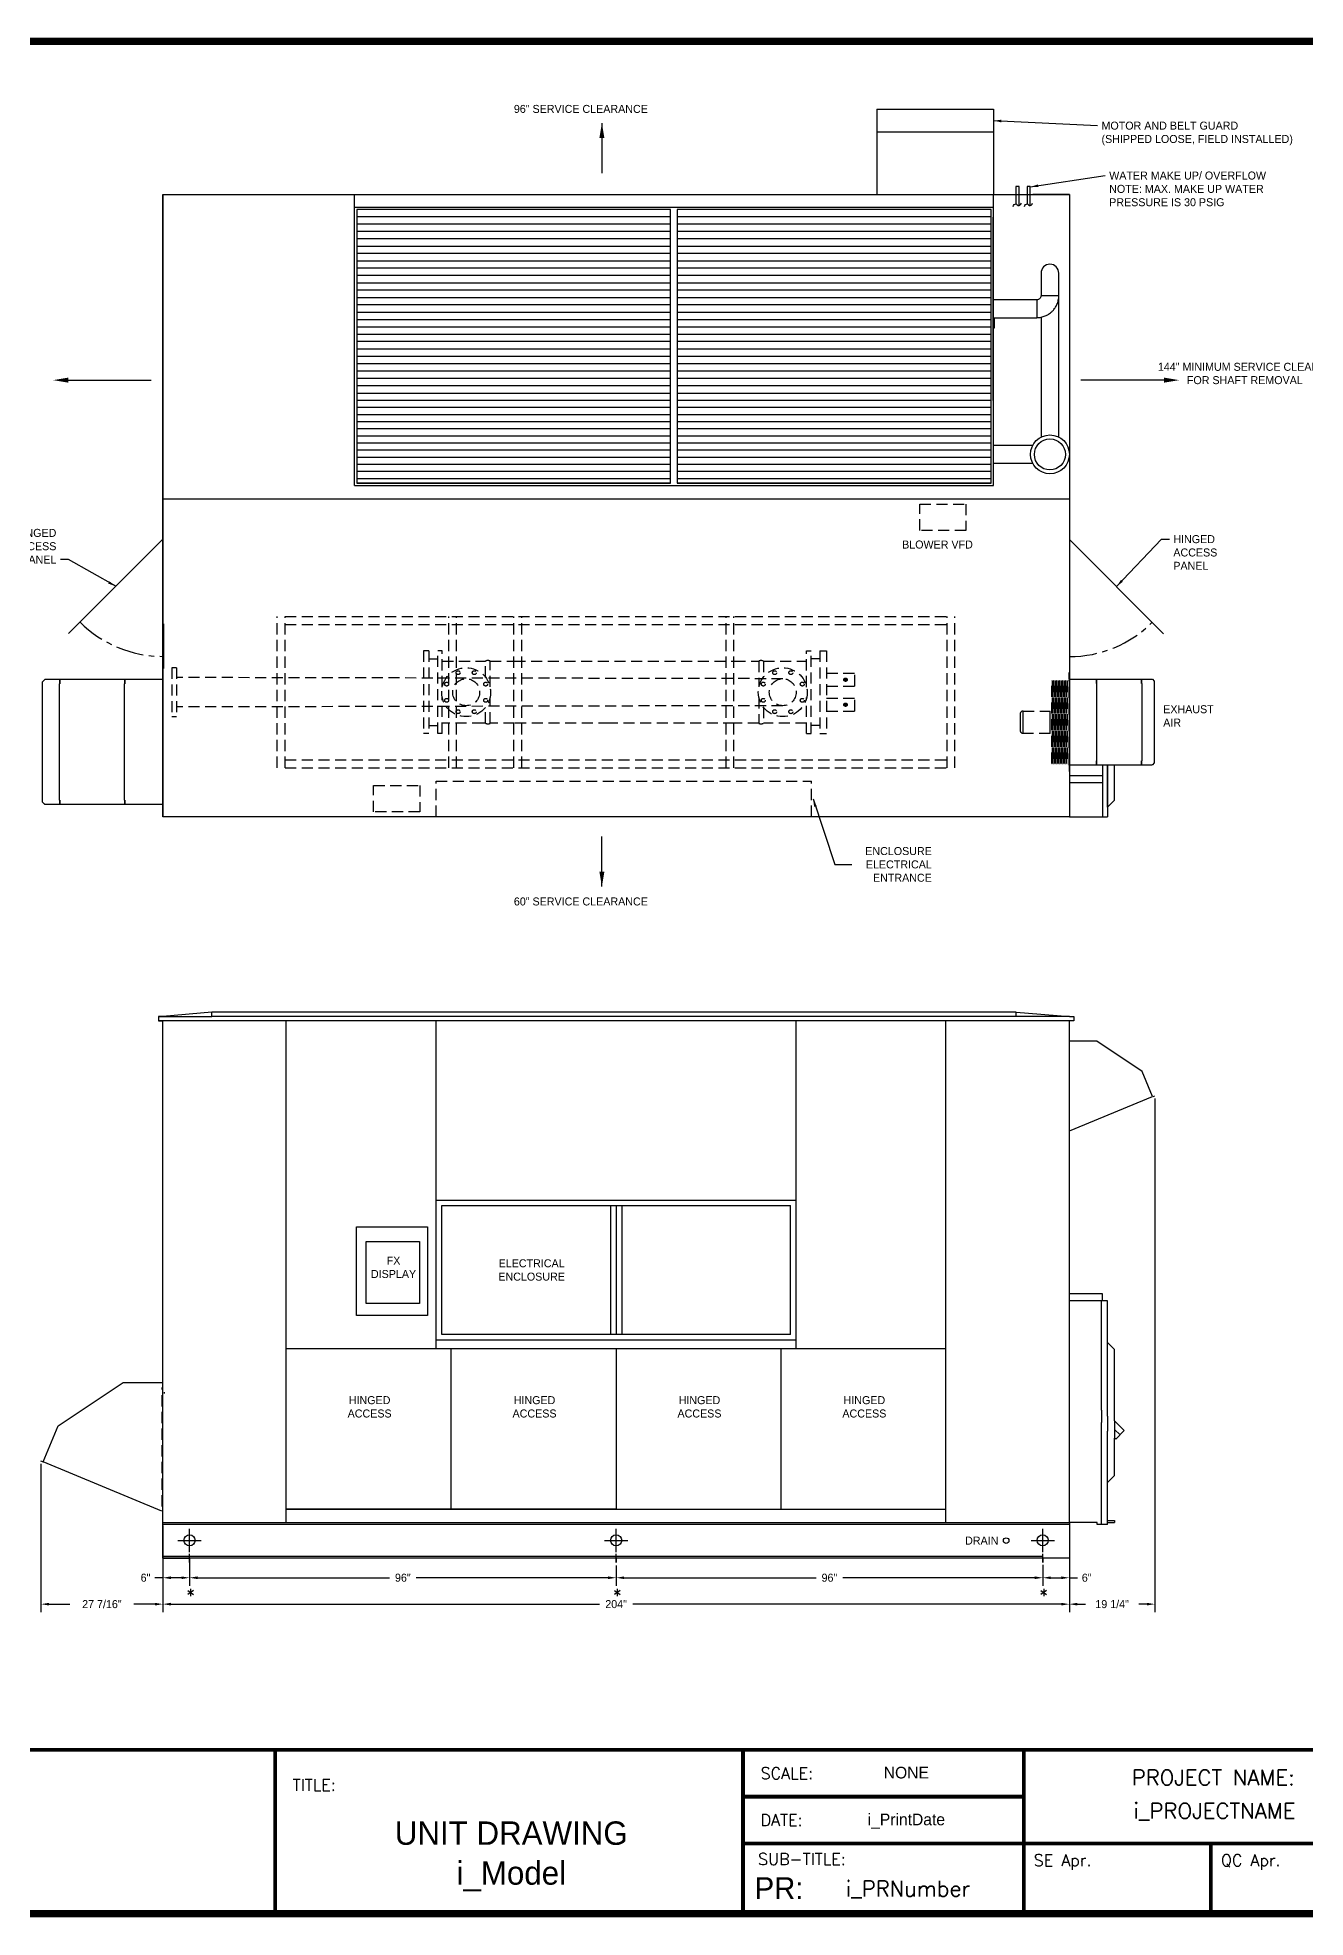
# Model space of a CAD drawing. Header units: inches. Extents: x -285 to 409, y -144 to 294.
# Drawn here: x -53.3 to 232, y -134.6 to 288.3 of the extents above; entities that cross this region are included whole.
import ezdxf
from ezdxf.enums import TextEntityAlignment as Align

# ---------------------------------------------------------------- set-up
doc = ezdxf.new("R2010")
doc.units = ezdxf.units.IN
doc.header["$MEASUREMENT"] = 0
doc.linetypes.add('CENTER', pattern=[2, 1.25, -0.25, 0.25, -0.25])
doc.linetypes.add('HIDDEN', pattern=[0.375, 0.25, -0.125])
doc.layers.get('0').update_dxf_attribs({"color": 10})
doc.layers.get('Defpoints').update_dxf_attribs({"color": 10})
doc.styles.add('ROMANS', font='romans.shx', dxfattribs={"height": 0.125})
doc.styles.add('SIMPLEX', font='SIMPLEX')
doc.dimstyles.get("Standard").update_dxf_attribs({"dimscale": 10, "dimtxt": 0.18, "dimasz": 0.18, "dimexe": 0.18, "dimexo": 0.0625, "dimgap": 0.09, "dimtad": 0, "dimtih": 1, "dimtoh": 1, "dimdec": 4, "dimzin": 0, "dimdsep": 46, "dimlunit": 5, "dimtxsty": 'Standard', "dimcen": -0.2, "dimadec": 0, "dimazin": 0, "dimtfac": 1, "dimtdec": 4, "dimtofl": 0, "dimtmove": 0, "dimatfit": 3, "dimfxl": 1, "dimfrac": 2, "dimtolj": 1, "dimtzin": 0, "dimarcsym": 0})

# ---------------------------------------------------------------- blocks, each defined once
blk = doc.blocks.new('*D4')
at = {"color": 0, "lineweight": -2, "ltscale": 5}
for p, q in [((-19.14, -54.03), (-19.14, -59.99)), ((-25.14, -58.19), (-26.94, -58.19)), ((-25.14, -55.03), (-25.14, -59.99)), ((-20.94, -58.19), (-23.34, -58.19))]:
    blk.add_line(p, q, dxfattribs=at)
at = {"color": 0, "ltscale": 5}
for points in [[(-23.34, -57.89), (-23.34, -58.49), (-25.14, -58.19)], [(-20.94, -57.89), (-20.94, -58.49), (-19.14, -58.19)]]:
    blk.add_solid(points, dxfattribs=at)
at = {"layer": 'Defpoints', "color": 0, "ltscale": 5}
for p in [(-25.14, -54.41), (-19.14, -53.41), (-25.14, -58.19)]:
    blk.add_point(p, dxfattribs=at)
at = {"color": 0, "ltscale": 5, "insert": (-29.04, -58.19), "char_height": 1.8, "attachment_point": 5}
blk.add_mtext('\\A1;6"', dxfattribs=at)
blk = doc.blocks.new('*D5')
at = {"color": 0, "lineweight": -2, "ltscale": 5}
for p, q in [((-19.14, -54.41), (-19.14, -59.99)), ((-17.34, -58.19), (25.86, -58.19)), ((75.06, -58.19), (31.86, -58.19)), ((76.86, -55.41), (76.86, -59.99))]:
    blk.add_line(p, q, dxfattribs=at)
at = {"color": 0, "ltscale": 5}
for points in [[(-17.34, -57.89), (-17.34, -58.49), (-19.14, -58.19)], [(75.06, -57.89), (75.06, -58.49), (76.86, -58.19)]]:
    blk.add_solid(points, dxfattribs=at)
at = {"layer": 'Defpoints', "color": 0, "ltscale": 5}
for p in [(-19.14, -53.78), (76.86, -54.78), (76.86, -58.19)]:
    blk.add_point(p, dxfattribs=at)
at = {"color": 0, "ltscale": 5, "insert": (28.86, -58.19), "char_height": 1.8, "attachment_point": 5}
blk.add_mtext('\\A1;96"', dxfattribs=at)
blk = doc.blocks.new('*D6')
at = {"color": 0, "lineweight": -2, "ltscale": 5}
for p, q in [((76.86, -56.03), (76.86, -59.99)), ((78.66, -58.19), (121.86, -58.19)), ((171.06, -58.19), (127.86, -58.19)), ((172.86, -55.26), (172.86, -59.99))]:
    blk.add_line(p, q, dxfattribs=at)
at = {"color": 0, "ltscale": 5}
for points in [[(78.66, -57.89), (78.66, -58.49), (76.86, -58.19)], [(171.06, -57.89), (171.06, -58.49), (172.86, -58.19)]]:
    blk.add_solid(points, dxfattribs=at)
at = {"layer": 'Defpoints', "color": 0, "ltscale": 5}
for p in [(172.86, -54.64), (76.86, -55.41), (172.86, -58.19)]:
    blk.add_point(p, dxfattribs=at)
at = {"color": 0, "ltscale": 5, "insert": (124.86, -58.19), "char_height": 1.8, "attachment_point": 5}
blk.add_mtext('\\A1;96"', dxfattribs=at)
blk = doc.blocks.new('*D7')
at = {"color": 0, "lineweight": -2, "ltscale": 5}
for p, q in [((178.86, -54.41), (178.86, -59.99)), ((172.86, -56.03), (172.86, -59.99)), ((174.66, -58.19), (177.06, -58.19)), ((178.86, -58.19), (180.66, -58.19))]:
    blk.add_line(p, q, dxfattribs=at)
at = {"color": 0, "ltscale": 5}
for points in [[(174.66, -57.89), (174.66, -58.49), (172.86, -58.19)], [(177.06, -57.89), (177.06, -58.49), (178.86, -58.19)]]:
    blk.add_solid(points, dxfattribs=at)
at = {"layer": 'Defpoints', "color": 0, "ltscale": 5}
for p in [(178.86, -53.78), (172.86, -55.41), (178.86, -58.19)]:
    blk.add_point(p, dxfattribs=at)
at = {"color": 0, "ltscale": 5, "insert": (182.76, -58.19), "char_height": 1.8, "attachment_point": 5}
blk.add_mtext('\\A1;6"', dxfattribs=at)
blk = doc.blocks.new('*D8')
at = {"color": 0, "lineweight": -2, "ltscale": 5}
for p, q in [((-25.14, -54.41), (-25.14, -65.93)), ((178.86, -55.03), (178.86, -65.93)), ((-23.34, -64.13), (73.11, -64.13)), ((177.06, -64.13), (80.61, -64.13))]:
    blk.add_line(p, q, dxfattribs=at)
at = {"color": 0, "ltscale": 5}
for points in [[(-23.34, -63.83), (-23.34, -64.43), (-25.14, -64.13)], [(177.06, -63.83), (177.06, -64.43), (178.86, -64.13)]]:
    blk.add_solid(points, dxfattribs=at)
at = {"layer": 'Defpoints', "color": 0, "ltscale": 5}
for p in [(-25.14, -53.78), (178.86, -54.41), (-25.14, -64.13)]:
    blk.add_point(p, dxfattribs=at)
at = {"color": 0, "ltscale": 5, "insert": (76.86, -64.13), "char_height": 1.8, "attachment_point": 5}
blk.add_mtext('\\A1;204"', dxfattribs=at)
blk = doc.blocks.new('*D27')
at = {"color": 0, "lineweight": -2, "ltscale": 5}
for p, q in [((198.1, 49.63), (198.1, -65.93)), ((178.86, -46.78), (178.86, -65.93)), ((180.66, -64.13), (182.48, -64.13)), ((196.3, -64.13), (194.48, -64.13))]:
    blk.add_line(p, q, dxfattribs=at)
at = {"color": 0, "ltscale": 5}
for points in [[(180.66, -63.83), (180.66, -64.43), (178.86, -64.13)], [(196.3, -63.83), (196.3, -64.43), (198.1, -64.13)]]:
    blk.add_solid(points, dxfattribs=at)
at = {"layer": 'Defpoints', "color": 0, "ltscale": 5}
for p in [(198.1, 50.26), (178.86, -46.16), (178.86, -64.13)]:
    blk.add_point(p, dxfattribs=at)
at = {"color": 0, "ltscale": 5, "insert": (188.48, -64.13), "char_height": 1.8, "attachment_point": 5}
blk.add_mtext('\\A1;19 1/4"', dxfattribs=at)
blk = doc.blocks.new('*D28')
at = {"color": 0, "lineweight": -2, "ltscale": 5}
for p, q in [((-52.58, -32.55), (-52.58, -65.93)), ((-25.14, -46.41), (-25.14, -65.93)), ((-50.78, -64.13), (-46.06, -64.13)), ((-26.94, -64.13), (-31.66, -64.13))]:
    blk.add_line(p, q, dxfattribs=at)
at = {"color": 0, "ltscale": 5}
for points in [[(-50.78, -63.83), (-50.78, -64.43), (-52.58, -64.13)], [(-26.94, -63.83), (-26.94, -64.43), (-25.14, -64.13)]]:
    blk.add_solid(points, dxfattribs=at)
at = {"layer": 'Defpoints', "color": 0, "ltscale": 5}
for p in [(-52.58, -31.93), (-25.14, -45.78), (-25.14, -64.13)]:
    blk.add_point(p, dxfattribs=at)
at = {"color": 0, "ltscale": 5, "insert": (-38.86, -64.13), "char_height": 1.8, "attachment_point": 5}
blk.add_mtext('\\A1;27 7/16"', dxfattribs=at)

msp = doc.modelspace()

# ---------------------------------------------------------------- linework, layer by layer
at = {"color": 1, "linetype": 'Continuous'}
for p, q in [((135.50391, 272.1491), (135.50391, 267.0581)), ((135.50391, 272.1491), (161.75391, 272.1491)), ((161.75391, 272.1491), (161.75391, 267.0581)), ((135.50391, 267.0581), (161.75391, 267.0581)), ((135.50391, 267.0581), (135.50391, 253.0241)), ((161.75391, 267.0581), (161.75391, 253.0241)), ((18.00391, 253.0241), (161.75391, 253.0241)), ((18.00391, 250.1491), (18.00391, 253.0241)), ((18.00391, 247.8991), (18.00391, 250.1491)), ((18.00391, 250.1491), (161.75391, 250.1491)), ((89.12891, 249.6491), (18.50391, 249.6491)), ((18.50391, 249.6491), (18.50391, 188.08174)), ((89.12891, 249.57896), (18.50391, 249.57896)), ((89.12891, 188.08174), (89.12891, 249.6491)), ((161.25391, 249.6491), (90.62891, 249.6491)), ((90.62891, 249.6491), (90.62891, 188.08174)), ((161.25391, 249.57896), (90.62891, 249.57896)), ((161.25391, 188.08174), (161.25391, 249.6491)), ((161.75391, 250.1491), (161.75391, 253.0241)), ((161.75391, 247.8991), (161.75391, 250.1491)), ((18.01991, 247.8991), (18.00391, 247.8991)), ((18.00391, 206.6491), (18.00391, 247.8991)), ((18.01991, 206.6491), (18.01991, 247.8991)), ((89.12891, 247.97896), (18.50391, 247.97896)), ((89.12891, 246.29007), (18.50391, 246.29007)), ((161.25391, 247.97896), (90.62891, 247.97896)), ((161.25391, 246.29007), (90.62891, 246.29007)), ((161.73791, 247.8991), (161.75391, 247.8991)), ((161.73791, 206.6491), (161.73791, 247.8991)), ((161.75391, 206.6491), (161.75391, 247.8991)), ((89.12891, 244.69007), (18.50391, 244.69007)), ((89.12891, 243.00118), (18.50391, 243.00118)), ((89.12891, 241.31229), (18.50391, 241.31229)), ((161.25391, 244.69007), (90.62891, 244.69007)), ((161.25391, 243.00118), (90.62891, 243.00118)), ((161.25391, 241.31229), (90.62891, 241.31229)), ((89.12891, 239.71229), (18.50391, 239.71229)), ((89.12891, 238.0234), (18.50391, 238.0234)), ((161.25391, 239.71229), (90.62891, 239.71229)), ((161.25391, 238.0234), (90.62891, 238.0234)), ((89.12891, 236.4234), (18.50391, 236.4234)), ((89.12891, 234.73451), (18.50391, 234.73451)), ((89.12891, 233.04563), (18.50391, 233.04563)), ((161.25391, 236.4234), (90.62891, 236.4234)), ((161.25391, 234.73451), (90.62891, 234.73451)), ((161.25391, 233.04563), (90.62891, 233.04563)), ((172.48791, 235.29001), (172.48791, 232.29001)), ((176.48791, 232.29001), (176.48791, 235.29001)), ((89.12891, 231.44563), (18.50391, 231.44563)), ((89.12891, 229.75674), (18.50391, 229.75674)), ((161.25391, 231.44563), (90.62891, 231.44563)), ((161.25391, 229.75674), (90.62891, 229.75674)), ((171.50391, 229.2741), (161.75391, 229.2741)), ((171.50391, 229.2741), (171.50391, 225.27402)), ((172.48791, 232.29001), (172.48791, 230.29001)), ((172.48791, 230.29001), (176.488, 230.29001)), ((176.48791, 230.29001), (176.48791, 232.29001)), ((176.48791, 198.41522), (176.48791, 230.29001)), ((89.12891, 228.15674), (18.50391, 228.15674)), ((89.12891, 226.46785), (18.50391, 226.46785)), ((89.12891, 224.77896), (18.50391, 224.77896)), ((161.25391, 228.15674), (90.62891, 228.15674)), ((161.25391, 226.46785), (90.62891, 226.46785)), ((161.25391, 224.77896), (90.62891, 224.77896)), ((161.75391, 225.2741), (171.50391, 225.2741)), ((162.00391, 225.0241), (161.75391, 225.0241)), ((162.00391, 223.0241), (162.00391, 225.0241)), ((172.48791, 225.37565), (172.48791, 198.41517)), ((89.12891, 223.17896), (18.50391, 223.17896)), ((89.12891, 221.49007), (18.50391, 221.49007)), ((161.25391, 223.17896), (90.62891, 223.17896)), ((161.25391, 221.49007), (90.62891, 221.49007)), ((161.75391, 223.0241), (162.00391, 223.0241)), ((89.12891, 219.89007), (18.50391, 219.89007)), ((89.12891, 218.20118), (18.50391, 218.20118)), ((89.12891, 216.51229), (18.50391, 216.51229)), ((161.25391, 219.89007), (90.62891, 219.89007)), ((161.25391, 218.20118), (90.62891, 218.20118)), ((161.25391, 216.51229), (90.62891, 216.51229)), ((89.12891, 214.91229), (18.50391, 214.91229)), ((89.12891, 213.2234), (18.50391, 213.2234)), ((89.12891, 211.6234), (18.50391, 211.6234)), ((161.25391, 214.91229), (90.62891, 214.91229)), ((161.25391, 213.2234), (90.62891, 213.2234)), ((161.25391, 211.6234), (90.62891, 211.6234)), ((89.12891, 209.93451), (18.50391, 209.93451)), ((89.12891, 208.24563), (18.50391, 208.24563)), ((161.25391, 209.93451), (90.62891, 209.93451)), ((161.25391, 208.24563), (90.62891, 208.24563)), ((18.01991, 206.6491), (18.00391, 206.6491)), ((18.00391, 187.5241), (18.00391, 206.6491)), ((89.12891, 206.64563), (18.50391, 206.64563)), ((89.12891, 205.04563), (18.50391, 205.04563)), ((89.12891, 203.44563), (18.50391, 203.44563)), ((161.25391, 206.64563), (90.62891, 206.64563)), ((161.25391, 205.04563), (90.62891, 205.04563)), ((161.25391, 203.44563), (90.62891, 203.44563)), ((161.73791, 206.6491), (161.75391, 206.6491)), ((161.75391, 187.5241), (161.75391, 206.6491)), ((89.12891, 201.84563), (18.50391, 201.84563)), ((89.12891, 200.24563), (18.50391, 200.24563)), ((161.25391, 201.84563), (90.62891, 201.84563)), ((161.25391, 200.24563), (90.62891, 200.24563)), ((89.12891, 198.64563), (18.50391, 198.64563)), ((89.12891, 197.04563), (18.50391, 197.04563)), ((89.12891, 195.44563), (18.50391, 195.44563)), ((161.25391, 198.64563), (90.62891, 198.64563)), ((161.25391, 197.04563), (90.62891, 197.04563)), ((161.25391, 195.44563), (90.62891, 195.44563)), ((170.59686, 196.5241), (161.75391, 196.5241)), ((89.12891, 193.84563), (18.50391, 193.84563)), ((89.12891, 192.24563), (18.50391, 192.24563)), ((89.12891, 190.64563), (18.50391, 190.64563)), ((161.25391, 193.84563), (90.62891, 193.84563)), ((161.25391, 192.24563), (90.62891, 192.24563)), ((161.25391, 190.64563), (90.62891, 190.64563)), ((161.75391, 192.5241), (170.59686, 192.5241)), ((18.00391, 187.5241), (161.75391, 187.5241)), ((89.12891, 189.04563), (18.50391, 189.04563)), ((89.12891, 188.08174), (18.50391, 188.08174)), ((18.50391, 188.0241), (89.12891, 188.0241)), ((161.25391, 189.04563), (90.62891, 189.04563)), ((161.25391, 188.08174), (90.62891, 188.08174)), ((90.62891, 188.0241), (161.25391, 188.0241))]:
    msp.add_line(p, q, dxfattribs=at)
at = {"color": 1, "ltscale": 5}
for p, q in [((-25.13704, 113.0241), (-25.13704, 253.0241)), ((-25.13704, 253.0241), (178.86296, 253.0241)), ((-25.13704, 253.0241), (-25.13704, 113.0241)), ((167.54187, 253.0241), (169.33465, 253.0241)), ((178.86296, 253.0241), (170.61296, 253.0241)), ((178.86296, 253.0241), (178.86296, 113.0241)), ((-25.13704, 184.5241), (178.86296, 184.5241)), ((-25.13704, 175.44999), (-46.35025, 154.23678)), ((178.86296, 175.3991), (200.07616, 154.18589)), ((-24.94954, 146.37904), (-24.94954, 156.37904)), ((-52.20399, 143.37918), (-51.80072, 143.81568)), ((-51.80072, 143.81568), (-51.74389, 143.81568)), ((-25.01304, 143.87818), (-51.68523, 143.87818)), ((-48.32681, 143.81468), (-48.32681, 142.87818)), ((-48.32644, 143.81468), (-48.32681, 143.81468)), ((-48.32644, 142.87818), (-48.32644, 143.81468)), ((-33.7285, 143.81468), (-33.7285, 142.87818)), ((-33.72794, 143.81468), (-33.72794, 143.81568)), ((-33.72794, 142.87818), (-33.72794, 143.81468)), ((178.80671, 143.99893), (178.80671, 145.43543)), ((178.80671, 145.43543), (178.86921, 145.43543)), ((178.86921, 143.99893), (178.80671, 143.99893)), ((178.80671, 143.99893), (178.80671, 124.62193)), ((178.86921, 143.99893), (178.86921, 145.43543)), ((178.87021, 145.43543), (178.87021, 143.99793)), ((178.87021, 143.99793), (178.87021, 143.93543)), ((178.87021, 143.93543), (197.45845, 143.93543)), ((178.87021, 143.93443), (184.93082, 143.93443)), ((184.93082, 143.93443), (184.93082, 143.93543)), ((184.93082, 142.99793), (184.93082, 143.93443)), ((184.93138, 143.93443), (195.11541, 143.93443)), ((184.93138, 143.93443), (184.93138, 142.99793)), ((195.11541, 142.99793), (195.11541, 143.93443)), ((195.11541, 143.93443), (195.11578, 143.93443)), ((195.11578, 143.93443), (197.45937, 143.93443)), ((195.11578, 143.93443), (195.11578, 142.99793)), ((197.45937, 143.93443), (197.51712, 143.93443)), ((197.51711, 143.93543), (197.57393, 143.93543)), ((197.57393, 143.93543), (197.97721, 143.49893)), ((-52.20399, 116.25218), (-52.20399, 143.37918)), ((-48.37568, 116.75318), (-48.37568, 142.87818)), ((-48.37531, 116.75318), (-48.37531, 142.87818)), ((-48.32681, 142.87818), (-48.32644, 142.87818)), ((-33.74685, 116.75318), (-33.74685, 142.87818)), ((-33.74629, 116.75318), (-33.74629, 142.87818)), ((184.94917, 142.99793), (184.94917, 125.62293)), ((184.94973, 142.99793), (184.94973, 125.62293)), ((195.11578, 142.99793), (195.11541, 142.99793)), ((195.16428, 142.99793), (195.16428, 125.62293)), ((195.16465, 142.99793), (195.16465, 125.62293)), ((197.97721, 143.49893), (197.97721, 125.12193)), ((178.86921, 124.62193), (178.80671, 124.62193)), ((178.80671, 124.62193), (178.80671, 123.18543)), ((178.80671, 123.18543), (178.86921, 123.18543)), ((178.86921, 124.62193), (178.86921, 123.18543)), ((178.87021, 124.68643), (184.93082, 124.68643)), ((178.87021, 124.62293), (178.87021, 124.68543)), ((178.87021, 124.68543), (197.45845, 124.68543)), ((178.87021, 124.62293), (178.87021, 123.18543)), ((184.93082, 125.62293), (184.93082, 124.68643)), ((184.93082, 124.68643), (184.93082, 124.68543)), ((184.93138, 124.68643), (184.93138, 125.62293)), ((184.93138, 124.68643), (195.11541, 124.68643)), ((195.11541, 125.62293), (195.11541, 124.68643)), ((195.11578, 125.62293), (195.11541, 125.62293)), ((195.11541, 124.68643), (195.11578, 124.68643)), ((195.11578, 124.68643), (195.11578, 125.62293)), ((195.11578, 124.68643), (197.45937, 124.68643)), ((197.45937, 124.68643), (197.51712, 124.68643)), ((197.57393, 124.68543), (197.51711, 124.68543)), ((197.97721, 125.12193), (197.57393, 124.68543)), ((-51.80072, 115.81568), (-52.20399, 116.25218)), ((-51.74389, 115.81568), (-51.80072, 115.81568)), ((-51.68615, 115.81668), (-51.7439, 115.81668)), ((-51.68523, 115.75318), (-51.68523, 115.81568)), ((-25.01304, 115.75318), (-51.68523, 115.75318)), ((-48.32681, 115.81668), (-48.32681, 116.75318)), ((-48.32681, 116.75318), (-48.32644, 116.75318)), ((-48.32644, 115.81668), (-48.32681, 115.81668)), ((-48.32644, 116.75318), (-48.32644, 115.81668)), ((-33.7285, 115.81668), (-33.7285, 116.75318)), ((-33.72794, 116.75318), (-33.72794, 115.81668)), ((-33.72794, 115.81668), (-33.72794, 115.81568)), ((178.86296, 113.0241), (-25.13704, 113.0241)), ((-25.13704, 68.07099), (-26.13704, 68.07099)), ((-26.13704, 68.07099), (-26.13704, 67.07099)), ((-26.13704, 68.07099), (-14.13704, 68.07099)), ((-14.13704, 69.07099), (-25.13704, 68.07099)), ((-14.13704, 68.07099), (-14.13704, 69.07099)), ((166.86296, 69.07099), (-14.13704, 69.07099)), ((166.86296, 68.07099), (-14.13704, 68.07099)), ((166.86296, 68.07099), (166.86296, 69.07099)), ((166.86296, 69.07099), (178.86296, 68.07099)), ((178.86296, 68.07099), (166.86296, 68.07099)), ((178.86296, 68.07099), (179.86296, 68.07099)), ((179.86296, 68.07099), (179.86296, 67.07099)), ((-26.13704, 67.07099), (-25.13704, 67.07099)), ((179.86296, 67.07099), (-26.13704, 67.07099)), ((-25.13704, -45.78301), (-25.13704, 67.07099)), ((2.63657, -45.78301), (2.63657, 67.07099)), ((36.36296, -6.58994), (36.36296, 67.07099)), ((117.36296, -6.58994), (117.36296, 67.07099)), ((151.08934, -45.78301), (151.08934, 67.07099)), ((178.86296, -45.78301), (178.86296, 67.07099)), ((185.04957, 62.50412), (178.98896, 62.50412)), ((195.2336, 55.69937), (185.04957, 62.50412)), ((197.5772, 50.04143), (195.2336, 55.69937)), ((178.92546, 42.31562), (197.5772, 50.04143)), ((197.69268, 50.09126), (198.09596, 50.25831)), ((36.36296, 26.78957), (117.36296, 26.78957)), ((37.61296, -3.46043), (37.61296, 25.53957)), ((37.61296, 25.53957), (116.11296, 25.53957)), ((75.61296, 25.53957), (75.61296, -3.46043)), ((76.86296, 25.53957), (76.86296, -3.46043)), ((78.11296, 25.53957), (78.11296, -3.46043)), ((116.11296, -3.46043), (116.11296, 25.53957)), ((117.36296, -3.46043), (117.36296, 25.53957)), ((116.11296, -3.46043), (37.61296, -3.46043)), ((2.63657, -6.58994), (151.08934, -6.58994)), ((117.36296, -4.71043), (36.36296, -4.71043)), ((-48.70088, -24.03654), (-34.10294, -14.28251)), ((-34.10294, -14.28251), (-25.38804, -14.28251)), ((-52.06023, -32.14672), (-48.70088, -24.03654)), ((-52.17572, -32.09689), (-52.57899, -31.92985)), ((-52.1189, -32.12242), (-52.06023, -32.14672)), ((-25.38804, -43.19471), (-52.06023, -32.14672)), ((-25.13704, -45.78301), (178.86296, -45.78301)), ((-25.13704, -53.78301), (-25.13704, -45.78301)), ((-25.13704, -46.15801), (178.86296, -46.15801)), ((2.63657, -42.78301), (151.08934, -42.78301)), ((178.86296, -45.78301), (178.86296, -53.78301)), ((172.86296, -53.40801), (-25.13704, -53.40801)), ((172.86296, -53.78301), (-25.13704, -53.78301)), ((-25.13704, -53.78301), (-19.13704, -53.78301)), ((-19.13704, -54.78301), (-19.13704, -52.78301)), ((-19.13704, -53.78301), (-19.13704, -54.78301)), ((76.86296, -54.78301), (76.86296, -52.78301)), ((76.86296, -53.78301), (76.86296, -54.78301)), ((172.86296, -54.78301), (172.86296, -52.78301)), ((178.86296, -53.78301), (172.86296, -53.78301)), ((172.86296, -53.78301), (172.86296, -54.78301))]:
    msp.add_line(p, q, dxfattribs=at)
at = {"color": 1, "linetype": 'HIDDEN', "ltscale": 10}
for p, q in [((0.61296, 124.0241), (0.61296, 158.0241)), ((2.36296, 158.0241), (151.36296, 158.0241)), ((2.36296, 124.0241), (2.36296, 158.0241)), ((39.17987, 124.0241), (39.17987, 158.0241)), ((40.92987, 124.0241), (40.92987, 158.0241)), ((53.86296, 124.0241), (53.86296, 158.0241)), ((55.61296, 124.0241), (55.61296, 158.0241)), ((101.61296, 124.0241), (101.61296, 158.0241)), ((103.36296, 124.0241), (103.36296, 158.0241)), ((151.36296, 124.0241), (151.36296, 158.0241)), ((153.11296, 124.0241), (153.11296, 158.0241)), ((2.36296, 156.2741), (151.36296, 156.2741)), ((34.73796, 150.3366), (33.48796, 150.3366)), ((33.48796, 150.3366), (33.48796, 131.7116)), ((34.73796, 150.3366), (34.73796, 131.7116)), ((34.73796, 148.5241), (36.73796, 148.5241)), ((36.73796, 131.7116), (36.73796, 150.3366)), ((37.73796, 150.3366), (36.73796, 150.3366)), ((37.73796, 142.17843), (37.73796, 150.3366)), ((37.73796, 148.0241), (47.48296, 148.0241)), ((47.48296, 144.36699), (47.48296, 148.0241)), ((48.48296, 148.0241), (53.98796, 148.0241)), ((48.48296, 142.22407), (48.48296, 148.0241)), ((53.98796, 148.0241), (103.48796, 148.0241)), ((103.48796, 148.0241), (108.99296, 148.0241)), ((108.99296, 148.0241), (108.99296, 142.22407)), ((109.99296, 148.0241), (109.99296, 144.36699)), ((109.99296, 148.0241), (119.73796, 148.0241)), ((119.73796, 150.3366), (120.73796, 150.3366)), ((119.73796, 142.17843), (119.73796, 150.3366)), ((120.73796, 131.7116), (120.73796, 150.3366)), ((122.73796, 148.5241), (120.73796, 148.5241)), ((122.73796, 150.3366), (124.23796, 150.3366)), ((122.73796, 150.3366), (122.73796, 131.7116)), ((124.23796, 150.3366), (124.23796, 131.7116)), ((-23.09206, 146.51479), (-23.09206, 135.51479)), ((-22.09206, 146.51479), (-23.09206, 146.51479)), ((-22.09206, 146.51479), (-22.09206, 135.51479)), ((114.36046, 144.0571), (-22.09206, 144.32729)), ((124.23796, 145.2741), (130.61296, 145.2741)), ((130.61296, 142.3991), (130.61296, 145.2741)), ((178.86296, 143.78192), (178.80671, 143.78192)), ((178.80671, 124.76942), (178.80671, 143.78192)), ((178.86296, 124.76942), (178.86296, 143.78192)), ((37.73796, 131.7116), (37.73796, 139.86976)), ((48.48296, 134.0241), (48.48296, 139.82412)), ((108.99296, 139.82412), (108.99296, 134.0241)), ((119.73796, 131.7116), (119.73796, 139.86976)), ((124.23796, 142.3991), (130.61296, 142.3991)), ((124.23796, 139.6491), (130.61296, 139.6491)), ((130.61296, 136.7741), (130.61296, 139.6491)), ((174.89733, 124.99442), (174.89733, 143.55692)), ((174.95358, 143.55692), (174.95358, 124.99442)), ((175.23483, 124.99442), (175.23483, 143.55692)), ((175.29108, 143.55692), (175.29108, 124.99442)), ((175.57233, 124.99442), (175.57233, 143.55692)), ((175.62858, 143.55692), (175.62858, 124.99442)), ((175.90983, 124.99442), (175.90983, 143.55692)), ((175.96608, 143.55692), (175.96608, 124.99442)), ((176.24733, 124.99442), (176.24733, 143.55692)), ((176.30358, 143.55692), (176.30358, 124.99442)), ((176.58483, 124.99442), (176.58483, 143.55692)), ((176.64108, 143.55692), (176.64108, 124.99442)), ((176.92233, 124.99442), (176.92233, 143.55692)), ((176.97858, 143.55692), (176.97858, 124.99442)), ((177.25983, 124.99442), (177.25983, 143.55692)), ((177.31608, 143.55692), (177.31608, 124.99442)), ((177.59733, 124.99442), (177.59733, 143.55692)), ((177.65358, 143.55692), (177.65358, 124.99442)), ((177.93483, 124.99442), (177.93483, 143.55692)), ((177.99108, 143.55692), (177.99108, 124.99442)), ((178.27233, 124.99442), (178.27233, 143.55692)), ((178.32858, 143.55692), (178.32858, 124.99442)), ((-22.09206, 135.51479), (-23.09206, 135.51479)), ((114.36046, 137.9911), (-22.09206, 137.70229)), ((47.48296, 134.0241), (47.48296, 137.6812)), ((109.99296, 137.6812), (109.99296, 134.0241)), ((124.23796, 136.7741), (130.61296, 136.7741)), ((167.78171, 136.1038), (167.78171, 134.27567)), ((168.45671, 136.7788), (174.53171, 136.7788)), ((168.45671, 134.27567), (168.45671, 136.7788)), ((174.53171, 134.27567), (174.53171, 136.7788)), ((34.73796, 131.7116), (33.48796, 131.7116)), ((34.73796, 133.5241), (36.73796, 133.5241)), ((37.73796, 131.7116), (36.73796, 131.7116)), ((46.95546, 134.0241), (37.73796, 134.0241)), ((47.48296, 134.0241), (46.42796, 134.0241)), ((53.98796, 134.0241), (48.48296, 134.0241)), ((75.36296, 134.0241), (53.98796, 134.0241)), ((103.48796, 134.0241), (75.36296, 134.0241)), ((108.99296, 134.0241), (103.48796, 134.0241)), ((111.04796, 134.0241), (109.99296, 134.0241)), ((119.73796, 134.0241), (111.04796, 134.0241)), ((119.73796, 131.7116), (120.73796, 131.7116)), ((122.73796, 133.5241), (120.73796, 133.5241)), ((122.73796, 131.7116), (124.23796, 131.7116)), ((167.78171, 134.27567), (167.78171, 132.44755)), ((168.45671, 131.77255), (168.45671, 134.27567)), ((174.53171, 131.77255), (168.45671, 131.77255)), ((174.53171, 131.77255), (174.53171, 134.27567)), ((178.80671, 134.27567), (178.80671, 134.31043)), ((178.80671, 134.27567), (178.80671, 134.27567)), ((2.36296, 125.7741), (151.36296, 125.7741)), ((2.36296, 124.0241), (151.36296, 124.0241)), ((178.86296, 124.76942), (178.80671, 124.76942)), ((36.36296, 121.0241), (120.86296, 121.0241)), ((36.36296, 113.0241), (36.36296, 121.0241)), ((120.86296, 113.0241), (120.86296, 121.0241)), ((-25.32454, -42.12676), (-25.32454, -15.37676)), ((-25.13704, -15.37676), (-25.32454, -15.37676)), ((-25.32454, -42.12676), (-25.32454, -15.37676)), ((-25.13704, -15.37676), (-25.32454, -15.37676)), ((-25.32454, -42.12676), (-25.32454, -15.37676)), ((-25.13704, -15.37676), (-25.32454, -15.37676)), ((-25.13704, -42.12676), (-25.13704, -15.37676)), ((-25.13704, -42.12676), (-25.13704, -15.37676)), ((-25.13704, -42.12676), (-25.13704, -15.37676)), ((-24.82454, -16.41547), (-24.82454, -16.72051)), ((-25.32454, -28.75176), (-25.32454, -28.71478)), ((-25.32454, -28.75176), (-25.32454, -28.71478)), ((-25.32454, -28.75176), (-25.32454, -28.75176)), ((-25.32454, -28.75176), (-25.32454, -28.75176)), ((-25.13704, -42.12676), (-25.32454, -42.12676)), ((-25.13704, -42.12676), (-25.32454, -42.12676)), ((-25.13704, -42.12676), (-25.32454, -42.12676))]:
    msp.add_line(p, q, dxfattribs=at)
at = {"color": 1}
for p, q in [((186.33085, 124.68643), (186.33085, 113.0241)), ((187.44179, 124.68643), (187.44179, 113.0241)), ((187.44179, 115.15879), (187.44179, 124.68643)), ((189.01397, 116.73097), (189.01397, 124.68643)), ((186.33085, 122.23363), (178.86296, 122.23363)), ((186.33085, 120.66144), (178.86296, 120.66144)), ((189.01397, 116.73097), (187.44179, 115.15879)), ((178.86296, 113.0241), (187.44179, 113.0241)), ((186.33085, 5.66187), (178.86296, 5.66187)), ((186.33085, 4.13394), (186.33085, 5.66187)), ((187.44179, 4.13394), (178.86296, 4.13394)), ((186.09692, -20.5068), (186.09692, 4.13394)), ((187.44179, -21.85166), (187.44179, 4.13394)), ((189.01397, -6.87137), (187.44179, -5.29918)), ((189.01397, -22.87167), (189.01397, -6.87137)), ((186.09692, -20.5068), (186.09692, -23.28606)), ((186.09692, -46.17606), (186.09692, -23.28606)), ((187.44179, -21.85166), (187.44179, -25.19045)), ((187.44179, -46.17606), (187.44179, -25.19045)), ((191.22986, -25.08756), (189.01397, -22.87167)), ((189.01397, -22.87167), (189.01397, -26.76264)), ((190.25712, -26.0603), (189.01397, -24.81716)), ((191.22986, -25.08756), (189.28438, -27.03305)), ((189.01397, -35.17074), (189.01397, -26.76264)), ((189.28438, -27.03305), (189.01397, -26.76264)), ((189.01397, -35.17074), (187.44179, -36.74293)), ((185.0835, -45.78301), (178.86296, -45.78301)), ((185.0835, -46.17606), (185.0835, -45.78301)), ((187.44179, -46.17606), (185.0835, -46.17606)), ((187.44179, -45.31155), (189.01397, -45.31155)), ((187.44179, -45.78301), (189.01397, -45.78301)), ((189.01397, -45.31155), (189.01397, -45.78301)), ((-21.76204, -49.78301), (-16.51204, -49.78301)), ((-19.13704, -52.40801), (-19.13704, -47.15801)), ((74.23796, -49.78301), (79.48796, -49.78301)), ((76.86296, -52.40801), (76.86296, -47.15801)), ((170.23796, -49.78301), (175.48796, -49.78301)), ((172.86296, -52.40801), (172.86296, -47.15801))]:
    msp.add_line(p, q, dxfattribs=at)
at = {"ltscale": 5}
for p, q in [((121.16887, 117.0241), (126.10568, 102.28377)), ((126.10568, 102.28377), (129.89982, 102.28377)), ((18.41307, 20.7739), (34.41307, 20.7739)), ((18.41307, 0.7739), (18.41307, 20.7739)), ((20.63441, 17.48115), (32.63441, 17.48115)), ((20.63441, 3.48115), (20.63441, 17.48115)), ((32.63441, 17.48115), (32.63441, 3.48115)), ((34.41307, 20.7739), (34.41307, 2.7739)), ((34.41307, 0.7739), (18.41307, 0.7739)), ((32.63441, 3.48115), (20.63441, 3.48115)), ((34.41307, 2.7739), (34.41307, 0.7739)), ((39.74976, -42.78301), (39.74976, -6.58994)), ((76.86296, -6.58994), (76.86296, -42.78301)), ((113.97615, -42.78301), (113.97615, -6.58994)), ((76.86296, -42.78301), (2.63657, -42.78301))]:
    msp.add_line(p, q, dxfattribs=at)
at = {"lineweight": 30}
for p, q in [((0.11627, -133.75551), (0.11627, -96.90051)), ((105.41627, -96.90051), (316.01627, -96.90051)), ((105.41627, -133.75551), (105.41627, -96.90051)), ((168.59627, -96.90051), (168.59627, -133.75551)), ((168.59627, -107.43051), (105.41627, -107.43051)), ((316.01627, -117.96051), (105.41627, -117.96051)), ((210.71627, -117.96051), (210.71627, -133.75551))]:
    msp.add_line(p, q, dxfattribs=at)
at = {"const_width": 1.6848}
msp.add_lwpolyline([(-273.66373, -133.75551), (400.25627, -133.75551), (400.25627, 287.44449), (-273.66373, 287.44449), (-273.66373, -133.75551)], dxfattribs=at)
at = {"color": 1, "ltscale": 5}
for points in [[(73.65354, 269.07041), (73.65354, 257.78797)], [(167.54187, 250.50471), (167.54187, 254.80271), (166.8103, 254.80271), (166.8103, 250.87111)], [(170.06623, 250.50471), (170.06623, 254.80271), (169.33465, 254.80271), (169.33465, 250.87111)], [(-48.01352, 211.22778), (-27.73984, 211.22778)], [(201.73944, 211.22778), (181.46575, 211.22778)], [(73.65354, 97.28499), (73.65354, 108.56743)]]:
    msp.add_lwpolyline(points, dxfattribs=at)
at = {"color": 1, "linetype": 'HIDDEN', "ltscale": 10}
for points in [[(145.20177, 183.35315), (155.58154, 183.35315), (155.58154, 177.42617), (145.20177, 177.42617)], [(22.2918, 120.03654), (32.67158, 120.03654), (32.67158, 114.10956), (22.2918, 114.10956)]]:
    msp.add_lwpolyline(points, close=True, dxfattribs=at)
at = {"lineweight": 30, "const_width": 0.8424}
for points in [[(400.25627, -96.90051), (-105.18373, -96.90051), (-105.18373, -133.75551)], [(0.11627, -96.90051), (0.11627, -133.75551)], [(105.41627, -96.90051), (105.41627, -133.75551)], [(168.59627, -96.90051), (168.59627, -133.75551)], [(168.59627, -107.43051), (105.41627, -107.43051)], [(316.01627, -117.96051), (105.41627, -117.96051)], [(210.71627, -117.96051), (210.71627, -133.75551)]]:
    msp.add_lwpolyline(points, dxfattribs=at)
at = {"color": 1, "linetype": 'Continuous'}
for radius in [4.375, 3.5]:
    msp.add_circle((174.48796, 194.5241), radius, dxfattribs=at)
at = {"color": 1, "linetype": 'HIDDEN', "ltscale": 10}
for centre, radius in [((43.11546, 141.0241), 5.5), ((43.11546, 141.0241), 3.033), ((41.29746, 145.4121), 0.44), ((44.93346, 145.4121), 0.44), ((114.36046, 141.0241), 5.5), ((114.36046, 141.0241), 3.033), ((112.54246, 145.4121), 0.44), ((116.17846, 145.4121), 0.44), ((128.48796, 143.8366), 0.375), ((128.48796, 143.8366), 0.21875), ((38.72746, 142.8421), 0.44), ((38.72746, 139.2061), 0.44), ((47.50546, 142.8421), 0.44), ((47.50546, 139.2061), 0.44), ((109.97246, 142.8421), 0.44), ((109.97246, 139.2061), 0.44), ((118.75046, 142.8421), 0.44), ((118.75046, 139.2061), 0.44), ((41.29746, 136.6361), 0.44), ((44.93346, 136.6361), 0.44), ((112.54246, 136.6361), 0.44), ((116.17846, 136.6361), 0.44), ((128.48796, 138.2116), 0.375), ((128.48796, 138.2116), 0.21875)]:
    msp.add_circle(centre, radius, dxfattribs=at)
at = {"color": 1, "ltscale": 5}
for centre, radius in [((-19.13704, -49.78301), 1.25), ((76.86296, -49.78301), 1.25), ((164.64191, -49.83138), 0.625), ((172.86296, -49.78301), 1.25)]:
    msp.add_circle(centre, radius, dxfattribs=at)
at = {"color": 1, "linetype": 'Continuous'}
msp.add_arc((174.48791, 235.29001), 2, 0, 180, dxfattribs=at)
at = {"color": 1, "linetype": 'CENTER', "ltscale": 5}
for centre, start, end in [((-25.13704, 175.44999), 225, 270), ((178.86296, 175.3991), 270, 315)]:
    msp.add_arc(centre, 26.3684, start, end, dxfattribs=at)
at = {"color": 1, "linetype": 'HIDDEN', "ltscale": 10}
for centre, radius, start, end in [((47.98666, 147.0866), 1.0625, 61.9275032, 118.0725741), ((109.48845, 147.0838), 1.0653, 61.9425864, 117.718085), ((174.92546, 143.55692), 0.02813, 0, 180), ((175.26296, 143.55692), 0.02813, 0, 180), ((175.60046, 143.55692), 0.02813, 0, 180), ((175.93796, 143.55692), 0.02813, 0, 180), ((176.27546, 143.55692), 0.02813, 0, 180), ((176.61296, 143.55692), 0.02813, 0, 180), ((176.95046, 143.55692), 0.02813, 0, 180), ((177.28796, 143.55692), 0.02813, 0, 180), ((177.62546, 143.55692), 0.02813, 0, 180), ((177.96296, 143.55692), 0.02813, 0, 180), ((178.30046, 143.55692), 0.02813, 0, 180), ((168.45671, 136.1038), 0.675, 90, 180), ((47.98746, 134.9644), 1.0653, 241.9425937, 297.7180842), ((109.48845, 134.9644), 1.0653, 242.2819166, 298.0573994), ((168.45671, 132.44755), 0.675, 180, 270), ((174.92546, 124.99442), 0.02813, 180, 0), ((175.26296, 124.99442), 0.02813, 180, 0), ((175.60046, 124.99442), 0.02813, 180, 0), ((175.93796, 124.99442), 0.02813, 180, 0), ((176.27546, 124.99442), 0.02813, 180, 0), ((176.61296, 124.99442), 0.02813, 180, 0), ((176.95046, 124.99442), 0.02813, 180, 0), ((177.28796, 124.99442), 0.02813, 180, 0), ((177.62546, 124.99442), 0.02813, 180, 0), ((177.96296, 124.99442), 0.02813, 180, 0), ((178.30046, 124.99442), 0.02813, 180, 0)]:
    msp.add_arc(centre, radius, start, end, dxfattribs=at)
at = {"color": 1, "ltscale": 5}
for centre, radius, start, end in [((-51.68271, 143.817), 0.06123, 92.3554853, 182.1760952), ((-48.32584, 143.81472), 0.000964, 92.3554853, 182.1760952), ((-48.32557, 143.81485), 0.000884, 110.6112167, 191.2782893), ((-33.72763, 143.81485), 0.000884, 110.6112172, 191.2782894), ((184.93051, 143.9346), 0.000884, 348.7217105, 69.3887829), ((195.11481, 143.93447), 0.000964, 357.8239048, 87.6445143), ((195.11454, 143.9346), 0.000884, 348.7217105, 69.3887829), ((197.45841, 143.93447), 0.000964, 357.8239048, 87.6445143), ((184.93051, 124.68626), 0.000884, 290.6112171, 11.2782895), ((195.11481, 124.68639), 0.000964, 272.3554857, 2.1760952), ((195.11454, 124.68626), 0.000884, 290.6112171, 11.2782895), ((197.45841, 124.68639), 0.000964, 272.3554857, 2.1760952), ((-51.68271, 115.81435), 0.06123, 177.8239048, 267.6445147), ((-51.68519, 115.81664), 0.000964, 177.8239048, 267.6445147), ((-48.32584, 115.81664), 0.000964, 177.8239048, 267.6445147), ((-48.32557, 115.81651), 0.000884, 168.7217107, 249.3887833), ((-33.72763, 115.81651), 0.000884, 168.7217106, 249.3887828)]:
    msp.add_arc(centre, radius, start, end, dxfattribs=at)
for points, knots in [([(166.23867, 250.25465), (166.21534, 250.55772), (166.91087, 251.19089), (167.36341, 250.17592), (167.92521, 250.75889), (168.07387, 251.02104)], [0, 0, 0, 0, 0.911873942, 1.455399823, 2.359498146, 2.359498146, 2.359498146, 2.359498146]), ([(168.76302, 250.25465), (168.73969, 250.55772), (169.43522, 251.19089), (169.88776, 250.17592), (170.44956, 250.75889), (170.59822, 251.02104)], [0, 0, 0, 0, 0.911873942, 1.455399823, 2.359498146, 2.359498146, 2.359498146, 2.359498146]), ([(178.80671, 143.99893), (178.80747, 143.99151), (178.80898, 143.97671), (178.82072, 143.95719), (178.83784, 143.94283), (178.85552, 143.9362), (178.86654, 143.93562), (178.87021, 143.93543)], [0, 0, 0, 0, 0.223049751, 0.445131334, 0.667212557, 0.889293597, 1, 1, 1, 1]), ([(178.80671, 124.62193), (178.80747, 124.62935), (178.80898, 124.64415), (178.82072, 124.66367), (178.83784, 124.67803), (178.85552, 124.68466), (178.86654, 124.68524), (178.87021, 124.68543)], [0, 0, 0, 0, 0.223049751, 0.445131334, 0.667212557, 0.889293597, 1, 1, 1, 1])]:
    msp.add_open_spline(points, degree=3, knots=knots, dxfattribs=at)
at = {"color": 1, "linetype": 'Continuous'}
for points, knots in [([(172.48791, 230.29001), (172.48851, 230.16257), (172.47158, 230.05619), (172.43339, 229.94837), (172.40221, 229.86035), (172.35685, 229.77137), (172.3022, 229.69328), (172.25551, 229.62658), (172.20204, 229.56782), (172.1399, 229.51533), (172.06279, 229.45018), (171.97234, 229.3947), (171.88146, 229.35489), (171.76412, 229.30349), (171.64608, 229.27822), (171.50391, 229.2741)], [0, 0, 0, 0, 0.222409477, 0.222409477, 0.222409477, 0.403964228, 0.403964228, 0.403964228, 0.559034791, 0.559034791, 0.559034791, 0.751497948, 0.751497948, 0.751497948, 1, 1, 1, 1]), ([(171.50391, 225.2741), (171.88388, 225.27739), (172.19905, 225.31273), (172.52984, 225.38472), (172.83529, 225.45119), (173.15406, 225.54892), (173.45003, 225.67409), (173.70145, 225.78041), (173.93643, 225.90654), (174.165, 226.05231), (174.32737, 226.15587), (174.48652, 226.26935), (174.63702, 226.39048), (174.80598, 226.52648), (174.96405, 226.67214), (175.11272, 226.82944), (175.30741, 227.03543), (175.48598, 227.26139), (175.64379, 227.49593), (175.80451, 227.7348), (175.94371, 227.98257), (176.06053, 228.24871), (176.1924, 228.54914), (176.29574, 228.87299), (176.36672, 229.18422), (176.44799, 229.54055), (176.48685, 229.88034), (176.48791, 230.29001)], [0, 0, 0, 0, 0.132188095, 0.132188095, 0.132188095, 0.254254776, 0.254254776, 0.254254776, 0.357946984, 0.357946984, 0.357946984, 0.43161097, 0.43161097, 0.43161097, 0.514315633, 0.514315633, 0.514315633, 0.622621365, 0.622621365, 0.622621365, 0.732924826, 0.732924826, 0.732924826, 0.857441078, 0.857441078, 0.857441078, 1, 1, 1, 1])]:
    msp.add_open_spline(points, degree=3, knots=knots, dxfattribs=at)
at = {"color": 1, "ltscale": 5}
for points in [[(178.86921, 143.99893), (178.87021, 143.99793)], [(178.86921, 124.62193), (178.87021, 124.62293)]]:
    msp.add_open_spline(points, degree=1, dxfattribs=at)
for points in [[(74.21832, 265.68176), (73.65354, 269.07041), (73.08877, 265.68176)], [(-46.42487, 211.79256), (-49.81352, 211.22778), (-46.42487, 210.66301)], [(-48.01352, 211.52778), (-49.81352, 211.22778), (-48.01352, 210.92778)], [(200.15079, 210.66301), (203.53944, 211.22778), (200.15079, 211.79256)], [(201.73944, 211.52778), (203.53944, 211.22778), (201.73944, 210.92778)], [(121.43338, 115.21854), (121.16887, 117.0241), (122.00467, 115.40193)], [(73.08877, 100.67364), (73.65354, 97.28499), (74.21832, 100.67364)]]:
    msp.add_solid(points, dxfattribs=at)

# ---------------------------------------------------------------- texts
at = {"color": 1}
for s, p in [('96" SERVICE CLEARANCE', (53.8502, 271.34226)), ('144" MINIMUM SERVICE CLEARANCE', (198.7804, 213.32778)), ('FOR SHAFT REMOVAL', (205.31166, 210.32778)), ('60" SERVICE CLEARANCE', (53.8502, 93.05217))]:
    msp.add_text(s, height=1.8, dxfattribs=at).set_placement(p)
at = {"lineweight": 30, "style": 'SIMPLEX'}
for s, p in [('SCALE:', (109.36502, -103.48176)), ('TITLE:', (4.06502, -106.11426)), ('DATE:', (109.36502, -114.01176)), ('SUB-TITLE:', (108.79458, -122.80463)), ('SE Apr.', (170.83461, -123.04928)), ('QC Apr.', (212.95461, -123.04928))]:
    msp.add_text(s, height=2.6325, dxfattribs=at).set_placement(p)
at = {"lineweight": 30}
for s, height, p in [('NONE', 2.6325, (142.17357, -103.34268)), ('UNIT DRAWING', 5.265, (53.26382, -118.2695)), ('i_PrintDate', 2.6325, (142.17357, -113.87268)), ('i_Model', 5.265, (53.26382, -127.24291))]:
    msp.add_text(s, height=height, dxfattribs=at).set_placement(p, align=Align.CENTER)
at = {"lineweight": 30, "style": 'SIMPLEX'}
for s, p in [('PROJECT NAME:', (211.24504, -104.88553)), ('i_PROJECTNAME', (211.51086, -112.36834)), ('i_PRNumber', (142.54283, -129.87695))]:
    msp.add_text(s, height=3.49596, dxfattribs=at).set_placement(p, align=Align.CENTER)
at = {"lineweight": 30}
msp.add_text('PR:', height=4.935937, dxfattribs=at).set_placement((119.02893, -130.48523), align=Align.RIGHT)
at = {"color": 1, "ltscale": 5, "char_height": 1.8}
for s, insert, attachment_point in [('MOTOR AND BELT GUARD\\P(SHIPPED LOOSE, FIELD INSTALLED)', (186.09304, 269.38339), 1), ('WATER MAKE UP/ OVERFLOW\\PNOTE: MAX. MAKE UP WATER\\PPRESSURE IS 30 PSIG', (187.82123, 258.15307), 1), ('HINGED\\PACCESS\\PPANEL', (-49.10542, 169.96461), 9), ('BLOWER VFD', (141.22176, 175.14614), 1), ('HINGED\\PACCESS\\PPANEL', (202.26007, 176.3596), 1), ('EXHAUST\\PAIR', (199.97819, 138.0936), 1), ('ENCLOSURE\\PELECTRICAL\\PENTRANCE', (147.90785, 98.3619), 9), ('FX\\PDISPLAY', (26.77003, 11.63651), 5), ('ELECTRICAL\\PENCLOSURE', (57.84617, 11.03957), 5), ('HINGED\\PACCESS', (21.38756, -19.75116), 5), ('HINGED\\PACCESS', (58.50075, -19.75116), 5), ('HINGED\\PACCESS', (95.61394, -19.75116), 5), ('HINGED\\PACCESS', (132.72714, -19.75116), 5), ('DRAIN', (162.88686, -50.73242), 9)]:
    msp.add_mtext(s, dxfattribs=dict(at, insert=insert, attachment_point=attachment_point))
at = {"color": 1, "char_height": 2.99066, "attachment_point": 4, "style": 'ROMANS'}
for insert in [(-19.91999, -62.14955), (76.08001, -62.14955), (172.08001, -62.14955)]:
    msp.add_mtext('*', dxfattribs=dict(at, insert=insert))

# ---------------------------------------------------------------- dimensions: what is measured, and where the dimension line sits
at = {"ltscale": 5}
for base, p1, p2, picture, middle in [((178.86296, -64.12608), (198.09596, 50.25831), (178.86296, -46.15801), '*D27', (188.47946, -64.12608)), ((-25.137043, -64.126077), (-52.578989, -31.929848), (-25.137043, -45.783009), '*D28', (-38.858016, -64.126077))]:
    dim = msp.add_linear_dim(base=base, p1=p1, p2=p2, dimstyle='Standard', override={"dimpost": '"'}, dxfattribs=at)
    dim.commit()
    dim.dimension.update_dxf_attribs({"geometry": picture, "text_midpoint": middle})
at = {"color": 1, "ltscale": 5}
for base, p1, p2, picture, middle in [((-25.13704, -58.18661), (-19.13704, -53.40801), (-25.13704, -54.40801), '*D4', (-29.03704, -58.18661)), ((-25.13704, -64.12608), (178.86296, -54.40801), (-25.13704, -53.78301), '*D8', (76.86296, -64.12608)), ((76.86296, -58.18661), (-19.13704, -53.78301), (76.86296, -54.78301), '*D5', (28.86296, -58.18661)), ((172.86296, -58.18661), (76.86296, -55.40801), (172.86296, -54.63878), '*D6', (124.86296, -58.18661)), ((178.86296, -58.18661), (172.86296, -55.40801), (178.86296, -53.78301), '*D7', (182.76296, -58.18661))]:
    dim = msp.add_linear_dim(base=base, p1=p1, p2=p2, dimstyle='Standard', override={"dimpost": '"'}, dxfattribs=at)
    dim.commit()
    dim.dimension.update_dxf_attribs({"geometry": picture, "text_midpoint": middle})

# ---------------------------------------------------------------- leaders
at = {"color": 1, "ltscale": 5, "annotation_type": 0, "has_hookline": 1}
for points, hookline_direction, text_width in [([(161.75391, 269.6036), (185.19304, 268.48339)], 1, 53.1), ([(170.06346, 254.69487), (186.92123, 257.25307)], 1, 42.6), ([(189.46956, 164.7925), (199.56007, 175.4596), (201.36007, 175.4596)], 0, 10.2), ([(-35.74364, 164.84339), (-46.40542, 170.86461), (-48.20542, 170.86461)], 1, 10.2)]:
    msp.add_leader(points, dimstyle='Standard', override={"dimgap": 0.09, "dimtad": 0}, dxfattribs=dict(at, hookline_direction=hookline_direction, text_width=text_width))

doc.saveas('drawing.dxf')
